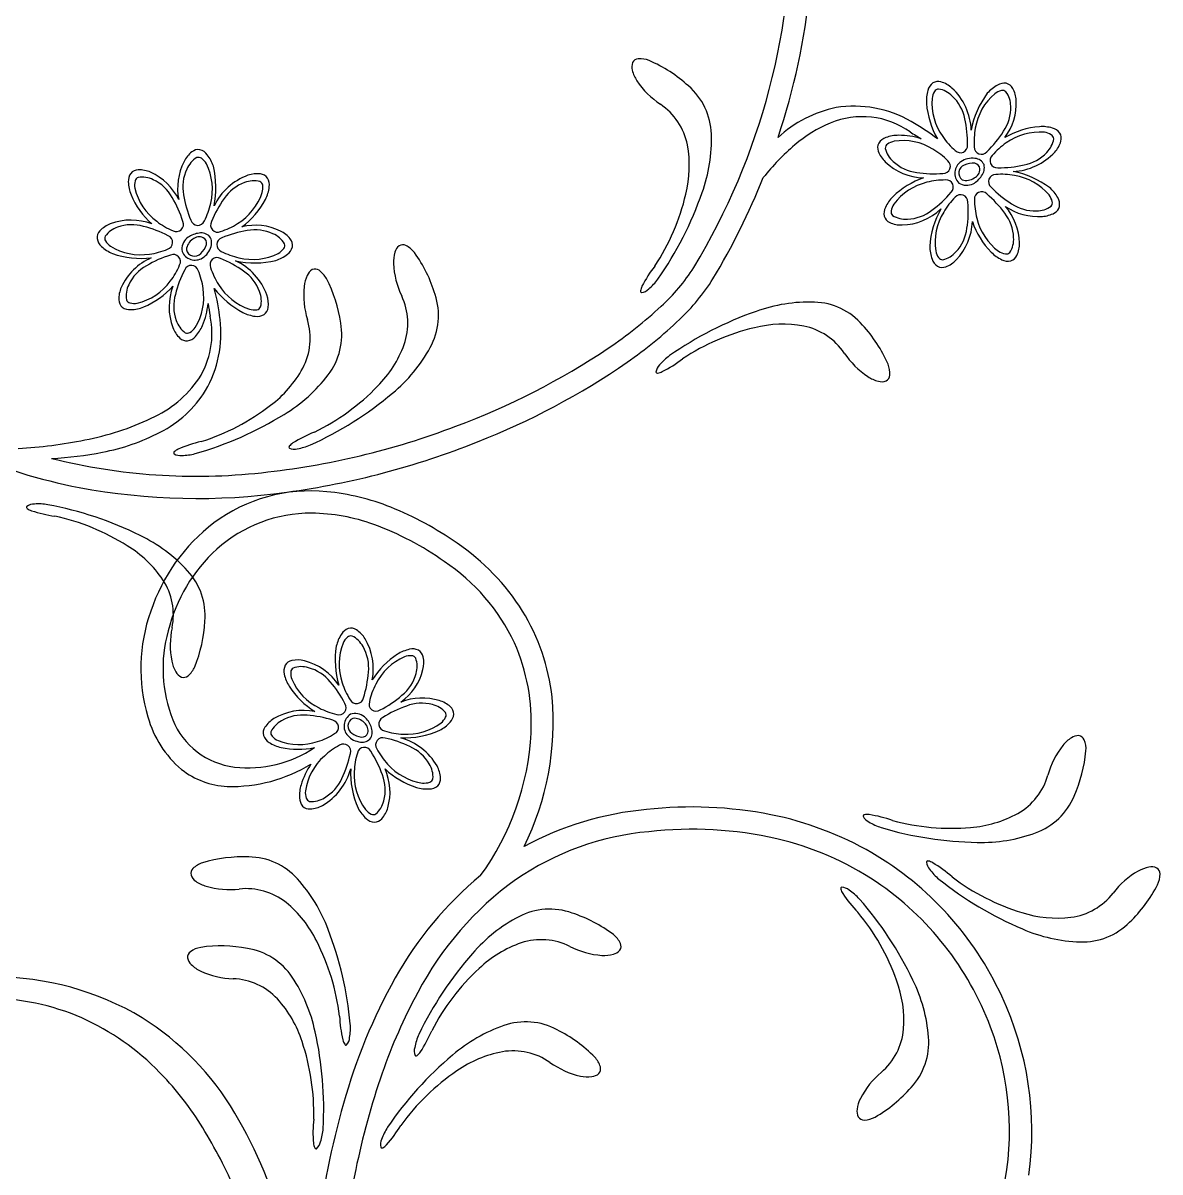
# Model space of a CAD drawing. Extents: x -4 to 4, y -4.07 to 4.07.
# Drawn here: x 2.765 to 3.939, y -1.227 to -0.04 of the extents above; entities that cross this region are included whole.
import ezdxf

# ---------------------------------------------------------------- set-up
doc = ezdxf.new("R2010")
doc.units = 0

msp = doc.modelspace()

# ---------------------------------------------------------------- linework, layer by layer
at = {"color": 7, "linetype": 'CONTINUOUS'}
for centre, radius, start, end in [((2.853617, 0.071633), 0.728176, 341.614394, 366.362575), ((2.857848, 0.070385), 0.700885, 328.846881, 361.621015), ((3.405657, -0.085087), 0.012084, 157.67841, 196.569895), ((3.400827, -0.083827), 0.007169, 94.402762, 152.327659), ((3.402192, -0.101249), 0.024643, 67.360929, 94.457027), ((3.353295, -0.212603), 0.146257, 47.493452, 66.473287), ((3.429654, -0.079284), 0.036762, 194.572914, 213.101999), ((3.471003, -0.051598), 0.086522, 213.506578, 236.428368), ((3.407547, -0.156485), 0.068262, 1.72316, 49.237341), ((3.712756, -0.112716), 0.01381, 126.655934, 165.808533), ((3.709962, -0.110369), 0.010293, 73.035645, 121.977143), ((3.704271, -0.129302), 0.030063, 48.229486, 73.189443), ((3.791086, -0.138937), 0.040322, 119.427393, 138.633686), ((3.778349, -0.115679), 0.01381, 81.658864, 120.810349), ((3.778033, -0.112043), 0.010293, 28.035347, 76.978377), ((3.738207, -0.120156), 0.04032, 164.425509, 183.633168), ((3.68098, -0.153098), 0.063344, 2.454682, 46.854858), ((3.831352, -0.165591), 0.088404, 142.919626, 170.095496), ((3.76062, -0.121407), 0.030064, 3.22963, 28.189361), ((3.385928, -0.178686), 0.066414, 11.369048, 55.904711), ((3.630052, -0.250116), 0.125601, 101.674585, 132.855697), ((3.623237, -0.243463), 0.117827, 60.065689, 99.082735), ((3.787827, -0.115132), 0.090178, 184.821055, 209.443736), ((3.731984, -0.12276), 0.058731, 323.032721, 362.974043), ((3.631586, -0.222515), 0.08605, 54.714435, 112.538126), ((3.571072, -0.338001), 0.225793, 52.253183, 60.565446), ((3.651584, -0.26957), 0.137177, 112.719406, 130.788941), ((4.439034, 1.021871), 1.397422, 237.16361, 237.701043), ((3.821695, -0.231345), 0.084845, 94.768365, 120.283944), ((3.817198, -0.187035), 0.040322, 74.426369, 93.633345), ((3.824638, -0.161582), 0.01381, 36.658654, 75.81103), ((3.826985, -0.158788), 0.010293, 343.03246, 391.976365), ((3.333588, -0.187259), 0.119433, 345.835047, 370.451385), ((3.314211, -0.159891), 0.161659, 340.126238, 361.935012), ((3.720809, -0.351746), 0.24462, 130.491179, 141.467526), ((3.657779, -0.168543), 0.010293, 152.007704, 200.94942), ((3.660315, -0.171168), 0.013811, 108.17542, 147.327128), ((3.669505, -0.19604), 0.040321, 90.351579, 109.558783), ((3.669612, -0.229058), 0.073338, 71.946801, 90.276872), ((3.808053, -0.153097), 0.030062, 318.227429, 343.187612), ((2.958051, -0.196218), 0.030063, 128.809159, 153.76889), ((2.945682, -0.180795), 0.010293, 80.020834, 128.964302), ((2.94397, -0.184019), 0.013811, 36.18853, 75.33957), ((2.923156, -0.200453), 0.040325, 18.366763, 37.572374), ((3.676271, -0.16155), 0.030064, 200.795792, 225.75575), ((3.78445, -0.130135), 0.062977, 272.882407, 316.953003), ((2.984799, -0.210407), 0.060335, 152.909269, 191.261956), ((2.867385, -0.209755), 0.096582, 348.680968, 373.171564), ((3.69691, -0.139397), 0.060338, 226.392958, 268.014388), ((3.741957, -0.19497), 0.014653, 125.044835, 223.628979), ((3.740148, -0.194621), 0.008771, 110.627383, 232.342857), ((3.7453, -0.200528), 0.021128, 82.589886, 123.809897), ((3.745777, -0.205974), 0.021417, 84.291806, 114.021543), ((3.746706, -0.190967), 0.006417, 4.981427, 79.213978), ((3.747151, -0.190889), 0.011346, 25.435744, 85.586427), ((3.744362, -0.189254), 0.013432, 321.788558, 373.951244), ((2.887351, -0.203012), 0.013811, 144.671011, 183.823164), ((2.883968, -0.201643), 0.010294, 91.048336, 139.990709), ((2.88441, -0.22141), 0.030065, 66.24211, 91.202067), ((2.872451, -0.247764), 0.059005, 25.68512, 65.924023), ((3.018752, -0.256208), 0.062982, 110.045848, 154.114235), ((3.006835, -0.225507), 0.030063, 83.807804, 108.767535), ((3.008995, -0.205855), 0.010293, 35.018959, 83.961551), ((3.005507, -0.206923), 0.01381, 351.18672, 390.339319), ((2.841243, 0.077438), 0.741788, 329.051133, 338.090238), ((3.722331, -0.279756), 0.084653, 108.9652, 134.279757), ((3.739339, -0.188264), 0.014058, 251.117524, 304.872), ((3.735386, -0.185516), 0.022947, 297.940918, 328.331125), ((3.742977, -0.190678), 0.010125, 295.756306, 361.514458), ((3.768055, -0.28762), 0.096589, 53.82668, 78.315463), ((2.913856, -0.202216), 0.040322, 182.439687, 201.646891), ((2.979171, -0.203825), 0.040321, 333.362511, 352.569715), ((3.739384, -0.19208), 0.015281, 238.28808, 296.232098), ((3.798418, -0.239911), 0.04032, 29.426365, 48.633797), ((2.954466, -0.184397), 0.084656, 202.717517, 228.030943), ((2.94014, -0.182372), 0.084844, 306.713929, 332.229962), ((3.224142, -0.163591), 0.231375, 326.658142, 346.78467), ((3.121585, -0.095195), 0.364837, 325.054909, 340.854924), ((3.691916, -0.247487), 0.040322, 135.350591, 154.557339), ((3.821676, -0.227174), 0.013809, 351.657866, 390.81091), ((3.667828, -0.236396), 0.01381, 153.176004, 192.328825), ((3.671129, -0.187647), 0.060747, 271.488682, 313.510828), ((3.791723, -0.276305), 0.090521, 150.480558, 176.285377), ((3.735046, -0.268099), 0.05901, 1.075297, 41.310201), ((3.813341, -0.179279), 0.060336, 235.736246, 274.087596), ((3.815947, -0.209446), 0.030063, 273.231186, 298.190238), ((3.825311, -0.226858), 0.010294, 298.03519, 346.97625), ((2.865875, -0.275209), 0.030066, 111.242807, 136.202085), ((2.876216, -0.303664), 0.060338, 68.984241, 110.604562), ((3.005035, -0.307382), 0.058732, 64.023241, 103.96434), ((3.664179, -0.236334), 0.010293, 197.00747, 245.950281), ((3.67231, -0.218312), 0.030064, 245.797354, 270.756858), ((3.68507, -0.242789), 0.060336, 316.392628, 358.013836), ((3.825441, -0.217359), 0.084669, 198.967793, 224.276917), ((2.851585, -0.261544), 0.010294, 136.04891, 184.990626), ((2.948598, -0.279728), 0.022948, 98.665886, 129.054743), ((2.946813, -0.270724), 0.010126, 65.486523, 131.242356), ((2.948664, -0.270003), 0.013431, 53.045993, 105.210636), ((2.948249, -0.266798), 0.011347, 341.412624, 401.564162), ((3.017471, -0.281551), 0.030064, 38.808813, 63.768544), ((2.854944, -0.260119), 0.01381, 189.669413, 228.822234), ((2.873123, -0.240815), 0.040321, 227.440192, 246.647624), ((2.944119, -0.273483), 0.015284, 130.767816, 188.707108), ((2.947613, -0.275015), 0.014058, 122.126475, 175.880517), ((2.933824, -0.262167), 0.021419, 312.976276, 342.70376), ((2.938653, -0.264735), 0.021129, 303.186572, 344.407027), ((2.948003, -0.267177), 0.006417, 347.781354, 422.012258), ((3.029672, -0.267471), 0.01381, 306.186616, 345.338547), ((3.032895, -0.269182), 0.010293, 350.019055, 398.962304), ((3.160553, -0.279498), 0.012084, 126.994189, 165.885674), ((3.157043, -0.27595), 0.007169, 63.718163, 121.64392), ((3.149327, -0.291629), 0.024643, 36.676054, 63.772152), ((3.741713, -0.270193), 0.040322, 180.351806, 199.558555), ((3.763985, -0.267388), 0.030063, 335.795323, 360.75528), ((2.88704, -0.192398), 0.090516, 250.711684, 276.518992), ((2.921526, -0.338043), 0.060748, 113.486061, 155.508873), ((2.942463, -0.269984), 0.014653, 203.370822, 301.951557), ((2.942078, -0.271785), 0.008771, 194.656242, 316.365923), ((3.01324, -0.246657), 0.040322, 288.364013, 307.570534), ((3.184152, -0.286753), 0.036762, 163.888521, 182.417378), ((3.050449, -0.362438), 0.146257, 16.807892, 35.7875), ((3.716839, -0.279384), 0.01381, 198.173855, 237.326453), ((3.707221, -0.263426), 0.030066, 290.79601, 315.754835), ((3.793158, -0.247781), 0.040324, 225.352721, 244.558787), ((3.782068, -0.271869), 0.013811, 243.175326, 282.326144), ((3.782005, -0.275519), 0.010294, 287.006995, 335.949149), ((3.004441, -0.19918), 0.088401, 256.900947, 284.077947), ((2.957175, -0.342478), 0.063349, 20.143625, 64.541374), ((3.069396, -0.305116), 0.012084, 118.552195, 157.44368), ((3.066444, -0.30109), 0.007169, 55.274698, 113.200025), ((3.05651, -0.315466), 0.024643, 28.234259, 55.330356), ((3.233842, -0.284046), 0.086524, 182.820894, 205.74223), ((3.5215, -0.37176), 0.131873, 142.105509, 152.889546), ((3.290528, -0.185775), 0.198138, 312.282816, 327.511355), ((3.714215, -0.281919), 0.010293, 242.007485, 290.949639), ((3.091673, -0.315757), 0.036761, 155.445735, 173.97482), ((2.94831, -0.37099), 0.146254, 8.365266, 27.345329), ((3.372808, -0.269163), 0.059275, 310.165851, 323.801718), ((3.296153, -0.18978), 0.214275, 313.229836, 327.774179), ((2.893762, -0.324973), 0.030066, 156.242142, 181.200741), ((2.856752, -0.254922), 0.084648, 292.716576, 318.032492), ((2.976013, -0.333166), 0.060336, 158.983605, 200.6057), ((2.744206, -0.371362), 0.225614, 6.430039, 14.749168), ((3.033882, -0.258956), 0.090184, 217.553962, 242.175284), ((3.141222, -0.320373), 0.086523, 174.378848, 197.300638), ((3.125744, -0.341864), 0.06826, 331.037835, 378.552016), ((3.404067, -0.316838), 0.001456, 166.837878, 257.748829), ((3.416222, -0.317973), 0.013651, 152.473779, 173.831648), ((3.40191, -0.305843), 0.012554, 278.465728, 316.657071), ((2.873994, -0.325415), 0.010293, 181.046228, 229.98882), ((2.882786, -0.323249), 0.073369, 336.724156, 355.046713), ((4.326864, -0.105289), 1.389209, 189.291372, 189.832014), ((2.988184, -0.330335), 0.030064, 353.807847, 378.76803), ((3.095823, -0.349923), 0.066413, 340.683787, 385.219671), ((3.576979, -0.489655), 0.161656, 88.109066, 109.918067), ((3.580314, -0.396318), 0.06826, 40.806732, 88.321132), ((2.875362, -0.322032), 0.01381, 234.669645, 273.822466), ((2.874566, -0.295524), 0.040325, 272.440275, 291.646568), ((2.872559, -0.360563), 0.087385, 327.803265, 371.921996), ((3.009863, -0.302669), 0.040323, 243.366411, 262.572932), ((3.006767, -0.329005), 0.013811, 261.187845, 300.338662), ((3.007836, -0.332495), 0.010293, 305.019178, 353.961333), ((3.12131, -0.007142), 0.444174, 303.949085, 312.929152), ((3.641827, -0.682237), 0.364839, 109.189395, 124.989182), ((2.947559, -0.343508), 0.030065, 201.241666, 226.201397), ((2.913164, -0.336257), 0.040324, 317.439843, 336.646364), ((2.849841, -0.360125), 0.119386, 330.205711, 366.748248), ((2.995026, -0.365273), 0.066414, 332.241188, 376.776631), ((3.025806, -0.361695), 0.068262, 322.595715, 370.109677), ((3.133312, -0.0225), 0.44771, 304.802916, 313.751176), ((3.573349, -0.579726), 0.23137, 103.259615, 123.38637), ((3.549597, -0.470302), 0.119432, 79.592906, 104.209244), ((3.55813, -0.417955), 0.066413, 34.139549, 78.675212), ((3.524238, -0.450616), 0.146257, 23.571489, 42.551324), ((2.933894, -0.357798), 0.010293, 226.048144, 274.991393), ((2.93247, -0.354438), 0.013811, 279.669385, 318.821538), ((3.046437, -0.330586), 0.11943, 315.149805, 339.766143), ((3.04374, -0.297164), 0.161655, 309.441265, 331.250266), ((2.94733, 0.254704), 0.758547, 290.397776, 303.805028), ((2.957346, 0.234845), 0.759459, 291.370303, 304.622466), ((3.467669, -0.431148), 0.059281, 126.245023, 139.879519), ((3.364952, -0.282531), 0.131874, 297.15465, 307.93823), ((3.685151, -0.332781), 0.086523, 213.61669, 236.538253), ((2.949014, -0.338896), 0.119431, 306.707518, 331.323856), ((2.951253, -0.305438), 0.161657, 300.998636, 322.807637), ((3.430961, -0.402071), 0.012554, 133.386516, 171.577636), ((3.419965, -0.399922), 0.001456, 192.301411, 283.212167), ((3.418821, -0.387768), 0.013652, 276.210473, 297.567433), ((3.652976, -0.402983), 0.007169, 297.716864, 355.642191), ((3.635554, -0.401632), 0.024643, 355.586828, 382.682926), ((2.847132, -0.337566), 0.121299, 294.373883, 325.009498), ((2.964392, -0.254377), 0.231375, 295.973227, 316.099528), ((3.657497, -0.374153), 0.036761, 236.941887, 255.470972), ((3.651712, -0.398154), 0.012084, 253.473281, 292.364988), ((2.924808, 0.012784), 0.542019, 232.929435, 259.142625), ((2.851956, -0.355715), 0.119841, 297.041676, 327.873116), ((2.91111, -0.143234), 0.364819, 294.36917, 310.169641), ((2.879049, -0.251469), 0.231373, 287.530322, 307.65685), ((2.7755, -0.19115), 0.284268, 280.793892, 295.345995), ((2.842653, -0.133694), 0.364834, 285.927083, 301.727098), ((2.805695, -0.268217), 0.218811, 280.849198, 297.414523), ((2.926913, 0.291515), 0.80019, 276.045264, 290.849349), ((3.113885, -0.585148), 0.131875, 111.420601, 122.204182), ((2.731536, 0.0153), 0.495319, 273.267578, 281.317074), ((2.978358, -0.6006), 0.131873, 102.978456, 113.762266), ((2.924014, 0.303139), 0.835226, 277.796749, 291.792497), ((3.050795, -0.485166), 0.013652, 121.789261, 143.146448), ((2.780601, -0.152943), 0.336761, 272.325161, 281.350765), ((2.921918, -0.48389), 0.001456, 127.702762, 218.612738), ((2.927182, -0.474), 0.012553, 239.337174, 277.529185), ((2.930631, -0.492441), 0.013652, 113.348117, 134.705077), ((2.927753, -0.427181), 0.059275, 271.038357, 284.673996), ((3.040921, -0.477987), 0.001456, 136.144389, 227.056899), ((3.044677, -0.46743), 0.012554, 247.782006, 285.972903), ((3.038367, -0.421033), 0.059276, 279.481919, 293.11733), ((2.943985, 0.107979), 0.615881, 255.930406, 276.264098), ((2.94476, 0.132665), 0.663519, 259.400525, 278.018861), ((3.061872, -0.690734), 0.167652, 84.312524, 126.571034), ((3.056986, -0.757223), 0.234304, 68.035592, 84.734968), ((2.769878, -0.539874), 0.001456, 146.694444, 237.605784), ((2.776035, -0.549235), 0.012554, 87.782849, 125.973746), ((2.777762, -0.530553), 0.013652, 230.605816, 251.963231), ((2.81527, -0.418443), 0.13187, 251.549301, 262.33311), ((2.780938, -0.595805), 0.059279, 80.638028, 94.272753), ((2.723375, -0.895897), 0.364826, 63.584459, 79.384702), ((3.018067, -0.85457), 0.339143, 54.898865, 68.089125), ((2.748713, -0.775256), 0.231362, 57.654472, 77.78191), ((3.077239, -0.707516), 0.190301, 127.27618, 161.59646), ((3.061833, -0.690707), 0.14459, 89.592494, 131.994285), ((3.061226, -0.738318), 0.192205, 69.99023, 89.512592), ((3.021035, -0.848059), 0.309074, 54.624886, 69.950623), ((2.815607, -0.714844), 0.161657, 42.504179, 64.312953), ((2.810281, -0.681736), 0.11943, 33.987741, 58.604305), ((3.080133, -0.773334), 0.237026, 32.16381, 55.881731), ((3.079617, -0.708985), 0.170076, 132.327071, 165.932196), ((3.086576, -0.767038), 0.205172, 25.089356, 56.450197), ((2.853653, -0.651213), 0.066413, 348.53444, 393.070324), ((2.884632, -0.651927), 0.068261, 355.202324, 402.716066), ((3.061674, -0.706367), 0.175212, 160.346174, 196.644039), ((3.099221, -0.759014), 0.213254, 6.178859, 31.63717), ((3.003376, -0.682386), 0.086523, 168.011744, 190.93308), ((2.806605, -0.649844), 0.146257, 337.966242, 356.94585), ((3.054528, -0.706353), 0.145143, 164.532558, 201.496089), ((3.12763, -0.692721), 0.040322, 147.504788, 166.712447), ((3.105444, -0.678195), 0.01381, 109.73434, 148.887384), ((3.103455, -0.675136), 0.010294, 56.113218, 105.055153), ((3.092499, -0.691593), 0.030064, 31.306645, 56.266376), ((3.06629, -0.70675), 0.060336, 349.048293, 390.671718), ((3.177734, -0.697962), 0.090517, 170.776719, 196.584028), ((3.172754, -0.726083), 0.040324, 102.504209, 121.711185), ((3.167338, -0.700123), 0.013811, 64.735457, 103.887833), ((3.168094, -0.696553), 0.010294, 11.113741, 60.055895), ((3.086806, -0.76225), 0.202977, 356.919112, 383.892713), ((2.954468, -0.691569), 0.036762, 191.337163, 209.866247), ((3.044481, -0.708364), 0.010293, 101.111888, 150.055355), ((3.048371, -0.727748), 0.030064, 76.306452, 101.266636), ((3.040353, -0.757375), 0.060752, 33.552398, 75.573659), ((3.197398, -0.762956), 0.08466, 122.782927, 148.095673), ((3.14871, -0.700443), 0.030065, 346.306679, 371.26641), ((2.933271, -0.704228), 0.012084, 207.867095, 246.758802), ((2.919481, -0.695114), 0.024644, 309.9823, 337.078172), ((3.048052, -0.70912), 0.013811, 154.735902, 193.887388), ((3.120666, -0.693273), 0.05901, 305.752295, 345.988976), ((2.930705, -0.708509), 0.007169, 252.110609, 310.035506), ((3.074013, -0.703705), 0.040324, 192.503573, 211.709866), ((3.110887, -0.679057), 0.084665, 212.783474, 238.095541), ((3.177087, -0.797366), 0.060336, 72.974373, 111.32706), ((3.186383, -0.768551), 0.030065, 48.873582, 73.833313), ((3.199408, -0.753676), 0.010293, 0.084869, 49.027898), ((3.023712, -0.762225), 0.288712, 333.657873, 365.199304), ((2.998918, -0.727513), 0.109051, 195.443331, 229.803945), ((2.99286, -0.729707), 0.079212, 202.124049, 262.974632), ((3.039522, -0.783959), 0.030064, 121.307044, 146.267228), ((3.054678, -0.810174), 0.060341, 79.04863, 120.669173), ((3.111027, -0.766094), 0.014654, 123.438787, 222.017251), ((3.109185, -0.766028), 0.008772, 114.723004, 236.432004), ((3.10787, -0.768336), 0.015284, 50.83317, 108.772248), ((3.106973, -0.772045), 0.01406, 42.193486, 95.943408), ((3.102502, -0.773838), 0.022951, 18.731872, 49.119152), ((3.195935, -0.752554), 0.013811, 316.251303, 355.403456), ((3.023065, -0.773003), 0.010294, 146.115101, 195.057256), ((3.11106, -0.770505), 0.010126, 345.548555, 411.309447), ((3.112091, -0.772203), 0.013433, 333.112332, 385.275018), ((3.157207, -0.681643), 0.096585, 268.747001, 293.237597), ((3.176118, -0.734932), 0.040323, 298.428396, 317.635145), ((3.026124, -0.771013), 0.013811, 199.736234, 238.887496), ((3.040651, -0.748828), 0.040323, 237.503862, 256.71061), ((3.11553, -0.761425), 0.021129, 223.251184, 264.470308), ((3.117213, -0.756222), 0.021418, 233.041717, 262.770779), ((3.115175, -0.771234), 0.011347, 261.477155, 321.626983), ((3.114758, -0.771057), 0.006418, 267.849176, 342.073695), ((3.137923, -0.838804), 0.062986, 30.112127, 74.178528), ((3.017352, -0.759834), 0.272463, 323.880464, 357.196872), ((3.86761, -0.808931), 0.036762, 122.829305, 141.358162), ((3.854581, -0.787959), 0.012084, 85.937987, 124.829472), ((3.854264, -0.782977), 0.007169, 22.660263, 80.585805), ((3.838148, -0.789731), 0.024643, 355.618208, 382.714306), ((2.997542, -0.687434), 0.121741, 263.22126, 304.071562), ((3.049046, -0.707314), 0.082667, 257.661901, 281.653687), ((3.906857, -0.839525), 0.086524, 141.763182, 164.684518), ((3.717079, -0.77818), 0.146258, 335.750246, 354.729853), ((2.980147, -0.671346), 0.15706, 268.375328, 301.498527), ((3.126391, -0.849094), 0.077721, 145.671927, 163.232327), ((2.980171, -0.744111), 0.084351, 232.254858, 266.957325), ((3.042219, -0.79325), 0.063349, 300.207472, 344.606324), ((3.191568, -0.814746), 0.088397, 176.964981, 204.143789), ((3.08514, -0.83424), 0.058732, 344.088031, 384.030019), ((3.196887, -0.748494), 0.084847, 226.778748, 252.294781), ((3.166072, -0.821704), 0.030064, 3.873592, 28.834003), ((3.759514, -0.798546), 0.066413, 299.625804, 344.161909), ((3.090624, -0.838172), 0.040324, 163.429169, 182.635462), ((3.182584, -0.790674), 0.040323, 253.428941, 272.63569), ((3.184136, -0.817147), 0.013811, 271.252994, 310.404256), ((3.185798, -0.820395), 0.010294, 315.082992, 364.025803), ((3.06415, -0.839724), 0.013811, 181.253884, 220.40626), ((3.78737, -0.812122), 0.068261, 289.980148, 337.49433), ((3.060901, -0.841387), 0.010293, 225.085138, 274.027511), ((3.059593, -0.821657), 0.030066, 273.873752, 298.83235), ((3.146363, -0.831708), 0.040321, 208.428055, 227.635486), ((3.112746, -0.841971), 0.030065, 318.873713, 343.83367), ((3.439325, -1.181521), 0.330758, 95.288066, 118.314224), ((3.455459, -1.27266), 0.423065, 78.861142, 96.326302), ((3.128742, -0.851524), 0.01381, 226.252927, 265.405525), ((3.127621, -0.854996), 0.010293, 270.085087, 319.027679), ((3.469821, -1.194036), 0.34315, 59.942908, 78.677808), ((3.634, -0.859052), 0.001456, 95.082243, 185.994753), ((3.643765, -0.853558), 0.012554, 206.724248, 244.914922), ((3.636731, -0.87095), 0.013651, 80.734341, 102.091074), ((3.669485, -0.814425), 0.059281, 238.422826, 252.057323), ((3.61863, -0.987785), 0.131879, 70.362424, 81.145776), ((3.723165, -0.640165), 0.231383, 254.915715, 275.041333), ((3.734975, -0.751527), 0.119431, 274.092074, 298.708412), ((3.436909, -1.162011), 0.28807, 95.120248, 124.548644), ((3.455668, -1.266737), 0.394163, 77.113956, 96.477724), ((3.75599, -0.521356), 0.364834, 253.311682, 269.111697), ((3.754895, -0.724553), 0.161656, 268.383374, 290.192376), ((3.472148, -1.18742), 0.313173, 56.298502, 76.816816), ((2.992261, -1.047324), 0.146251, 87.740135, 106.720198), ((2.997414, -0.969444), 0.068261, 41.970432, 89.484614), ((3.474078, -1.18334), 0.331765, 24.635618, 59.654038), ((2.945343, -0.91833), 0.007168, 134.649484, 192.574596), ((2.95764, -0.930744), 0.024643, 107.60957, 134.705668), ((3.699296, -0.906824), 0.001456, 73.089712, 164.002807), ((3.710408, -0.905387), 0.012554, 184.72913, 222.919582), ((3.697372, -0.918879), 0.013652, 58.73855, 80.09551), ((3.748911, -0.878735), 0.059279, 216.428402, 230.063127), ((3.636831, -1.020427), 0.131876, 48.36682, 59.150172), ((3.934673, -0.947845), 0.036762, 100.834075, 119.362932), ((3.930447, -0.92352), 0.012084, 63.941283, 102.832768), ((3.932019, -0.918783), 0.007168, 0.662447, 58.587989), ((2.949843, -0.916171), 0.012084, 197.92547, 236.817178), ((2.928377, -1.032345), 0.161655, 20.373248, 42.182249), ((3.472156, -1.205796), 0.369479, 129.438302, 150.90363), ((3.470825, -1.197771), 0.336844, 125.850791, 152.318873), ((3.938881, -0.639403), 0.364825, 231.316086, 247.116329), ((3.863947, -0.737275), 0.231372, 232.91955, 253.046078), ((3.959604, -0.990912), 0.086524, 119.767448, 142.688784), ((3.914546, -0.919009), 0.024643, 333.621984, 360.718081), ((2.964409, -0.896237), 0.036762, 234.820784, 253.349868), ((2.978082, -0.848391), 0.086521, 253.753748, 276.675538), ((2.995256, -1.000357), 0.066413, 51.615662, 96.151105), ((3.610846, -0.933892), 0.001456, 108.634628, 199.545578), ((3.622801, -0.931415), 0.013652, 192.537715, 213.894221), ((3.609922, -0.945057), 0.012553, 49.713025, 87.90526), ((3.585069, -0.98474), 0.059274, 42.568684, 56.204551), ((3.470264, -1.186629), 0.313567, 20.452868, 55.931877), ((3.806617, -0.862955), 0.146256, 313.754819, 332.734426), ((2.960847, -1.040715), 0.11943, 26.082002, 50.69834), ((3.721461, -0.866274), 0.131877, 213.482522, 224.266102), ((3.354719, -1.185511), 0.364823, 25.517232, 41.317704), ((3.838335, -0.897731), 0.066412, 277.630568, 322.166452), ((3.30873, -1.023374), 0.06826, 70.191839, 117.705801), ((3.286511, -1.098197), 0.146253, 52.956002, 71.935837), ((3.449044, -1.106158), 0.231369, 19.587202, 39.713958), ((3.833193, -0.844944), 0.11943, 252.096586, 276.712924), ((3.351623, -1.106339), 0.161657, 117.493781, 139.302555), ((3.859079, -0.920751), 0.06826, 267.984536, 315.498717), ((2.739571, -1.107413), 0.364814, 5.301557, 21.102256), ((3.35947, -1.000898), 0.024643, 24.972468, 52.068566), ((3.861765, -0.827395), 0.161655, 246.387685, 268.196686), ((2.95222, -1.018952), 0.024643, 99.164504, 126.260601), ((2.969351, -1.139354), 0.146255, 79.297812, 98.277648), ((2.985882, -1.063072), 0.068261, 33.527868, 81.04205), ((2.862016, -1.093364), 0.231375, 6.905734, 27.031807), ((3.318267, -1.10291), 0.119431, 108.977801, 133.593912), ((3.300017, -1.05311), 0.066412, 63.524456, 108.060341), ((3.368903, -0.91657), 0.086523, 243.001676, 265.923012), ((3.375313, -0.993527), 0.007168, 327.099894, 385.025436), ((2.941879, -1.004866), 0.007169, 126.207846, 184.132959), ((2.946647, -1.003391), 0.012084, 189.485141, 228.376848), ((3.502609, -1.242314), 0.364823, 138.574162, 154.374405), ((3.365106, -0.966187), 0.036762, 266.327532, 284.856389), ((3.371842, -0.98994), 0.012083, 282.858379, 321.749864), ((2.963983, -0.985813), 0.036761, 226.376157, 244.905242), ((2.984532, -0.940491), 0.086522, 245.311257, 268.233047), ((3.392656, -1.186603), 0.231371, 132.644486, 152.770787), ((2.735205, -1.323089), 0.297877, 59.166297, 90.098558), ((2.979209, -1.093333), 0.066414, 43.173429, 87.708872), ((2.908356, -1.115157), 0.161658, 11.931077, 33.739851), ((3.664268, -1.314066), 0.589998, 150.788434, 164.452848), ((3.555183, -1.070491), 0.119431, 355.920523, 380.536861), ((3.538963, -1.09984), 0.161658, 4.436716, 26.24549), ((3.652611, -1.302648), 0.54661, 151.435727, 160.978206), ((2.729308, -1.287363), 0.239971, 64.888246, 88.899754), ((2.939246, -1.128203), 0.119432, 17.64002, 42.256131), ((3.478539, -1.18466), 0.328273, 352.070846, 385.169581), ((2.731322, -1.315318), 0.293287, 30.66523, 57.736694), ((3.223483, -1.06013), 0.131881, 182.352761, 193.135884), ((2.716994, -1.308135), 0.264016, 42.959876, 64.381586), ((3.043689, -1.077889), 0.059282, 350.413675, 364.047715), ((3.314174, -1.228204), 0.161654, 109.002314, 130.811315), ((3.284003, -1.139818), 0.068261, 61.699841, 109.213803), ((3.25098, -1.210539), 0.146253, 44.464432, 63.444267), ((3.608151, -1.073202), 0.066413, 310.46674, 355.002624), ((3.485333, -1.183731), 0.298446, 348.074991, 380.942523), ((2.833769, -1.165768), 0.231365, 358.462468, 378.589678), ((2.710554, -1.161693), 0.364837, 356.85971, 372.659497), ((3.108369, -1.087095), 0.013652, 192.720536, 214.077042), ((3.089608, -1.087084), 0.012554, 318.714043, 356.903603), ((3.227669, -1.108993), 0.05928, 155.629651, 169.264376), ((3.065244, -1.029897), 0.131874, 326.540085, 337.323666), ((3.6321, -1.092867), 0.068261, 317.13504, 364.649001), ((3.098358, -1.094082), 0.001456, 207.080878, 297.995923), ((3.181416, -1.101668), 0.012553, 162.772829, 200.964172), ((3.16382, -1.095162), 0.013652, 305.596828, 326.953561), ((3.281691, -1.219889), 0.119431, 100.48602, 125.102132), ((3.270995, -1.167941), 0.066412, 55.03263, 99.568515), ((3.443424, -1.384981), 0.364816, 130.082492, 145.882963), ((3.170781, -1.105191), 0.001456, 221.687864, 312.598619), ((3.359288, -1.043069), 0.086524, 234.509785, 257.431121), ((3.337505, -1.12508), 0.024643, 16.480012, 43.575884), ((3.895383, -1.387016), 0.803623, 160.932976, 168.313329), ((3.342903, -1.313647), 0.231368, 124.152409, 144.279164), ((3.348206, -1.091583), 0.036761, 257.835065, 276.364149), ((3.351361, -1.11607), 0.012083, 274.367947, 313.259655), ((3.354264, -1.120129), 0.007168, 318.607117, 376.53223), ((3.706805, -1.190062), 0.086523, 129.944147, 152.86571), ((2.665197, -1.356775), 0.33507, 30.897983, 43.010708), ((3.571957, -1.043118), 0.146254, 299.898519, 318.878581), ((3.66264, -1.167136), 0.036763, 153.27141, 171.800267), ((3.993986, -1.409378), 0.933205, 164.240986, 172.666314), ((3.638145, -1.164032), 0.012084, 169.800662, 208.691924), ((2.581447, -1.40488), 0.467882, 14.193867, 30.738445), ((3.196181, -1.185965), 0.131875, 173.910724, 184.694304), ((3.633485, -1.165821), 0.007169, 214.043409, 271.968092), ((3.632908, -1.148356), 0.024643, 271.91451, 299.010608), ((2.51413, -1.448389), 0.511744, 22.656884, 31.014236), ((3.015736, -1.177136), 0.059281, 341.969906, 355.604174), ((3.191188, -1.21253), 0.059281, 147.13573, 160.770227), ((3.042222, -1.110313), 0.131876, 318.048141, 328.831493), ((3.078362, -1.195739), 0.013652, 184.276482, 205.633669), ((3.059806, -1.192973), 0.012554, 310.272234, 348.462239), ((3.146525, -1.198454), 0.012554, 154.277944, 192.467504), ((3.130081, -1.189421), 0.013651, 297.107617, 318.46435), ((3.067434, -1.20118), 0.001456, 198.642051, 289.554562), ((3.135485, -1.200367), 0.001456, 213.191439, 304.107264), ((4.498548, -1.500795), 1.417372, 168.748136, 178.879675)]:
    msp.add_arc(centre, radius, start, end, dxfattribs=at)
at = {"color": 2, "linetype": 'CONTINUOUS'}
for centre, radius, start, end in [((3.762823, -0.122351), 0.059268, 175.412444, 215.813081), ((3.722141, -0.120102), 0.018565, 148.716015, 172.284733), ((3.710792, -0.113272), 0.005319, 93.720484, 148.108692), ((3.706616, -0.132861), 0.02519, 44.648524, 81.2516), ((3.695812, -0.146353), 0.042405, 10.492139, 47.359433), ((3.806938, -0.157892), 0.059266, 130.413156, 170.814016), ((3.779763, -0.12754), 0.018568, 103.718591, 127.284361), ((3.776566, -0.114683), 0.005319, 48.719518, 103.107077), ((3.75976, -0.125583), 0.025192, 359.650576, 396.251642), ((3.742584, -0.127481), 0.042404, 325.49054, 362.358504), ((3.631141, -0.163491), 0.109233, 358.869649, 373.155353), ((3.819557, -0.161991), 0.072407, 169.205519, 184.579169), ((3.684715, -0.093858), 0.109257, 313.872541, 328.154821), ((3.815003, -0.211646), 0.059265, 85.412366, 125.813892), ((3.817252, -0.170968), 0.018565, 58.719533, 82.287572), ((3.660733, -0.169169), 0.00532, 125.87654, 180.263449), ((3.668335, -0.180017), 0.018566, 101.698769, 125.266354), ((3.673404, -0.220447), 0.059272, 58.172913, 98.570885), ((3.774647, -0.116321), 0.072412, 214.207173, 229.579226), ((3.733043, -0.166408), 0.00735, 223.309918, 365.947071), ((3.821043, -0.223485), 0.072428, 124.208073, 139.576704), ((3.804493, -0.155443), 0.025189, 314.649725, 351.253472), ((3.824081, -0.159618), 0.00532, 3.720343, 58.107253), ((3.679984, -0.163642), 0.025189, 192.733004, 229.338315), ((3.668196, -0.232679), 0.072439, 44.408082, 59.774887), ((3.754728, -0.167989), 0.00735, 178.309718, 320.949746), ((3.770946, -0.181869), 0.00735, 133.304849, 275.952139), ((3.791002, -0.144639), 0.042404, 280.491063, 317.35925), ((2.95721, -0.200398), 0.025191, 120.745507, 157.348584), ((2.946, -0.183799), 0.00532, 53.888924, 108.275833), ((2.938034, -0.194384), 0.018567, 29.714008, 53.280232), ((2.901158, -0.211705), 0.059268, 346.183841, 386.5847), ((3.692692, -0.151927), 0.042404, 226.625195, 263.493606), ((3.715287, -0.187674), 0.00735, 268.036468, 410.678614), ((3.773863, -0.07997), 0.10923, 268.869403, 283.155336), ((2.885655, -0.204148), 0.00532, 111.734532, 166.121441), ((2.88774, -0.224067), 0.025189, 62.658974, 99.265401), ((2.881637, -0.240241), 0.042407, 28.504768, 65.371615), ((2.972283, -0.208859), 0.042407, 154.64062, 191.506574), ((3.705298, -0.0862), 0.109255, 260.830217, 275.113182), ((3.769365, -0.203554), 0.00735, 88.313441, 230.944088), ((3.775359, -0.268401), 0.072425, 79.206105, 94.575649), ((3.779461, -0.255766), 0.059269, 40.414552, 80.813857), ((2.898562, -0.207134), 0.018567, 166.731163, 190.298748), ((2.937948, -0.196689), 0.059275, 193.427438, 233.82341), ((3.007958, -0.244506), 0.042404, 109.637938, 146.506572), ((3.003286, -0.227866), 0.025189, 75.744034, 112.350015), ((3.007096, -0.208203), 0.005319, 8.888316, 63.275009), ((2.993978, -0.210055), 0.018567, 344.712528, 368.278979), ((3.711931, -0.261987), 0.059273, 103.173924, 143.571007), ((3.716901, -0.274343), 0.072464, 89.411581, 104.773595), ((3.718371, -0.209197), 0.00735, 313.040423, 455.672129), ((3.843498, -0.133538), 0.10926, 223.872841, 238.154893), ((2.825442, -0.276534), 0.109229, 16.881576, 31.167966), ((3.038666, -0.200527), 0.109236, 188.842345, 203.127364), ((3.060776, -0.285544), 0.109215, 143.842699, 158.130458), ((2.955654, -0.196227), 0.05927, 301.185242, 341.584103), ((3.63956, -0.144514), 0.109246, 305.830498, 320.114605), ((3.778342, -0.271495), 0.072428, 134.408173, 149.77726), ((3.733345, -0.224411), 0.00735, 358.034843, 500.676384), ((3.631877, -0.234402), 0.109249, 350.830469, 365.114119), ((3.754868, -0.221327), 0.00735, 43.035203, 185.677349), ((3.819958, -0.222805), 0.072408, 179.405481, 194.779359), ((3.690179, -0.300142), 0.109254, 35.829922, 50.112887), ((3.809814, -0.228588), 0.018567, 13.716412, 37.282636), ((3.82267, -0.225392), 0.00532, 318.725365, 373.110976), ((2.887926, -0.210542), 0.072423, 332.420253, 347.79071), ((3.666712, -0.234687), 0.00532, 170.877029, 225.264372), ((3.679757, -0.236982), 0.018565, 146.69746, 170.266632), ((3.677117, -0.199896), 0.042406, 271.627015, 308.493862), ((3.766114, -0.266293), 0.059267, 148.172103, 188.57274), ((3.745567, -0.262582), 0.042406, 1.626239, 38.49331), ((3.809873, -0.191409), 0.042405, 235.491099, 272.357946), ((3.811772, -0.208588), 0.02519, 269.648901, 306.253318), ((2.877229, -0.290485), 0.042408, 73.504535, 110.370489), ((2.947343, -0.187267), 0.072454, 232.224429, 247.588268), ((2.923247, -0.2478), 0.00735, 241.318932, 383.964104), ((2.945272, -0.241401), 0.00735, 196.045143, 338.687894), ((2.965851, -0.24842), 0.00735, 151.044939, 293.68769), ((2.947126, -0.186055), 0.072415, 287.418738, 302.790791), ((3.676416, -0.217166), 0.02519, 237.732485, 274.336902), ((3.807653, -0.227772), 0.059266, 193.170781, 233.57253), ((2.854549, -0.262122), 0.00532, 156.733325, 211.120451), ((2.870109, -0.274732), 0.02519, 107.660563, 144.265203), ((2.863154, -0.355893), 0.109238, 61.883335, 76.168354), ((2.911997, -0.266406), 0.00735, 286.320227, 428.968424), ((3.013169, -0.362193), 0.109263, 98.842723, 113.124546), ((3.004832, -0.295783), 0.042407, 64.64062, 101.506574), ((3.013294, -0.280708), 0.025189, 30.743383, 67.349587), ((3.697598, -0.247006), 0.042405, 316.626692, 353.493986), ((2.865787, -0.255105), 0.018568, 211.732531, 235.299208), ((2.88625, -0.219873), 0.059271, 238.426457, 278.825095), ((2.97229, -0.268772), 0.00735, 106.048076, 248.689011), ((3.019306, -0.261533), 0.018568, 299.713217, 323.279214), ((3.029892, -0.2695), 0.00532, 323.886421, 378.272031), ((3.762839, -0.263283), 0.025189, 327.73124, 364.336997), ((2.948891, -0.383952), 0.109241, 106.883005, 121.167796), ((2.886242, -0.206593), 0.072424, 277.219948, 292.590404), ((2.920151, -0.286135), 0.00735, 331.318541, 473.966739), ((2.965271, -0.289351), 0.00735, 61.048257, 203.6901), ((2.928132, -0.384295), 0.109239, 53.84188, 68.1269), ((3.003143, -0.211446), 0.072402, 242.417272, 257.792291), ((3.001986, -0.224653), 0.059272, 256.185533, 296.582839), ((3.72569, -0.271363), 0.018567, 191.698109, 215.266147), ((3.714841, -0.278966), 0.005319, 215.873718, 270.261277), ((3.709314, -0.259715), 0.025189, 282.732424, 319.338405), ((3.782654, -0.259942), 0.018565, 236.697687, 260.266405), ((3.780359, -0.272987), 0.00532, 260.873607, 315.260733), ((2.912591, -0.327745), 0.042406, 118.503984, 155.371277), ((2.859651, -0.262056), 0.072417, 322.219183, 337.591008), ((3.028256, -0.346233), 0.109251, 151.883434, 166.167083), ((2.938757, -0.297385), 0.00735, 16.318569, 158.960563), ((2.878982, -0.323132), 0.072385, 7.216745, 22.595187), ((3.02765, -0.27062), 0.072431, 197.419792, 212.788195), ((2.969183, -0.33146), 0.042406, 19.639765, 56.506389), ((2.869042, -0.271439), 0.059269, 283.426067, 323.825816), ((2.896419, -0.321641), 0.025191, 152.661552, 189.265746), ((2.962833, -0.332153), 0.042405, 163.503418, 200.371605), ((2.892216, -0.323131), 0.05928, 328.430106, 368.823413), ((3.017466, -0.279151), 0.059274, 211.186378, 251.583684), ((2.985825, -0.326787), 0.02519, 345.745797, 382.350884), ((2.876499, -0.323727), 0.00532, 201.739381, 256.126291), ((2.879485, -0.310821), 0.018567, 256.73052, 280.297878), ((3.003635, -0.31748), 0.018566, 254.71407, 278.281655), ((3.005488, -0.330597), 0.005319, 278.888424, 333.2749), ((2.947084, -0.339272), 0.025191, 197.661038, 234.265455), ((2.927458, -0.343596), 0.018567, 301.729805, 325.297843), ((2.934473, -0.354833), 0.00532, 246.733975, 301.119802), ((3.112275, -0.687994), 0.018567, 131.796914, 155.364726), ((3.103404, -0.678156), 0.00532, 76.79843, 131.186855), ((3.093705, -0.695682), 0.025192, 27.725195, 64.328271), ((3.150543, -0.701987), 0.059273, 158.490542, 198.889847), ((3.079442, -0.705444), 0.042406, 353.568502, 390.436243), ((3.182403, -0.748834), 0.05927, 113.490561, 153.890976), ((3.165239, -0.711881), 0.018566, 86.796911, 110.365629), ((3.165923, -0.698652), 0.00532, 31.802871, 86.189348), ((3.146675, -0.704187), 0.025189, 342.724844, 379.332389), ((3.05981, -0.71122), 0.018566, 176.795897, 200.364615), ((3.046581, -0.710536), 0.00532, 121.799643, 176.185687), ((3.052116, -0.729785), 0.025191, 72.726427, 109.331514), ((3.04893, -0.746778), 0.042411, 38.569518, 75.434133), ((3.01256, -0.703013), 0.109259, 341.94861, 356.231575), ((3.129681, -0.701002), 0.04241, 308.569241, 345.434078), ((3.096764, -0.694054), 0.059272, 203.49145, 243.890088), ((2.999937, -0.79234), 0.109241, 26.948097, 41.233345), ((3.163624, -0.699654), 0.072433, 197.285973, 212.654832), ((3.193333, -0.756449), 0.072465, 152.287424, 167.649439), ((3.084117, -0.652006), 0.109243, 296.948211, 311.233231), ((3.104365, -0.683155), 0.072432, 242.284724, 257.654039), ((3.091224, -0.746947), 0.00735, 251.386813, 394.028202), ((3.109225, -0.735471), 0.00735, 206.38405, 349.031491), ((3.129511, -0.743295), 0.00735, 161.385269, 304.027415), ((3.196236, -0.848694), 0.109255, 108.908051, 123.191244), ((3.176423, -0.784771), 0.042407, 74.703396, 111.57069), ((3.182122, -0.768451), 0.02519, 40.809017, 77.414774), ((3.053373, -0.797018), 0.042409, 83.568963, 120.435141), ((3.050944, -0.863895), 0.109255, 71.948818, 86.232467), ((3.139662, -0.763864), 0.00735, 116.113913, 258.757269), ((3.18469, -0.74852), 0.018568, 309.779122, 333.344892), ((3.196506, -0.754514), 0.00532, 333.950818, 388.336644), ((3.04361, -0.782751), 0.02519, 117.72606, 154.332264), ((3.083399, -0.767234), 0.00735, 296.388454, 439.023792), ((3.160025, -0.702014), 0.072417, 252.483344, 267.855169), ((3.161192, -0.715237), 0.05927, 266.24902, 306.648769), ((3.026085, -0.773055), 0.00532, 166.800379, 221.184907), ((3.035923, -0.764184), 0.018567, 221.794537, 245.362802), ((3.049915, -0.725914), 0.059274, 248.491963, 288.889713), ((3.047575, -0.712819), 0.07245, 287.287728, 302.653165), ((3.136347, -0.785353), 0.00735, 71.108678, 213.753547), ((3.116374, -0.885329), 0.109241, 63.907803, 78.192595), ((3.125282, -0.850073), 0.072421, 117.483931, 132.855071), ((3.095943, -0.791936), 0.00735, 341.10909, 483.753808), ((2.995986, -0.77197), 0.109221, 333.907077, 348.194607), ((3.179277, -0.815612), 0.072412, 162.482773, 177.855739), ((3.117432, -0.79525), 0.00735, 26.110322, 168.756401), ((3.032619, -0.851819), 0.109237, 18.907705, 33.193409), ((3.194483, -0.756014), 0.072421, 207.484641, 222.855781), ((3.14756, -0.826129), 0.042404, 29.702558, 66.571861), ((3.115105, -0.841544), 0.05927, 131.249674, 171.649645), ((3.185957, -0.76619), 0.059272, 221.250486, 261.64868), ((3.163126, -0.818621), 0.025191, 355.810153, 392.414124), ((3.166062, -0.816779), 0.059272, 176.249919, 216.64878), ((3.096526, -0.832012), 0.042406, 344.703516, 381.571033), ((3.055165, -0.803147), 0.042407, 299.704305, 336.571152), ((3.179039, -0.806345), 0.018566, 264.774326, 288.342818), ((3.183153, -0.818937), 0.00532, 288.95566, 343.343435), ((3.074951, -0.834628), 0.018566, 174.774099, 198.343045), ((3.06236, -0.838743), 0.005319, 198.953794, 253.342219), ((3.062676, -0.818714), 0.025192, 265.809326, 302.411956), ((3.132777, -0.84028), 0.018568, 219.776431, 243.343335), ((3.112845, -0.83771), 0.02519, 310.809352, 347.414439), ((3.126783, -0.852094), 0.00532, 243.953508, 298.340634)]:
    msp.add_arc(centre, radius, start, end, dxfattribs=at)

doc.saveas('drawing.dxf')
